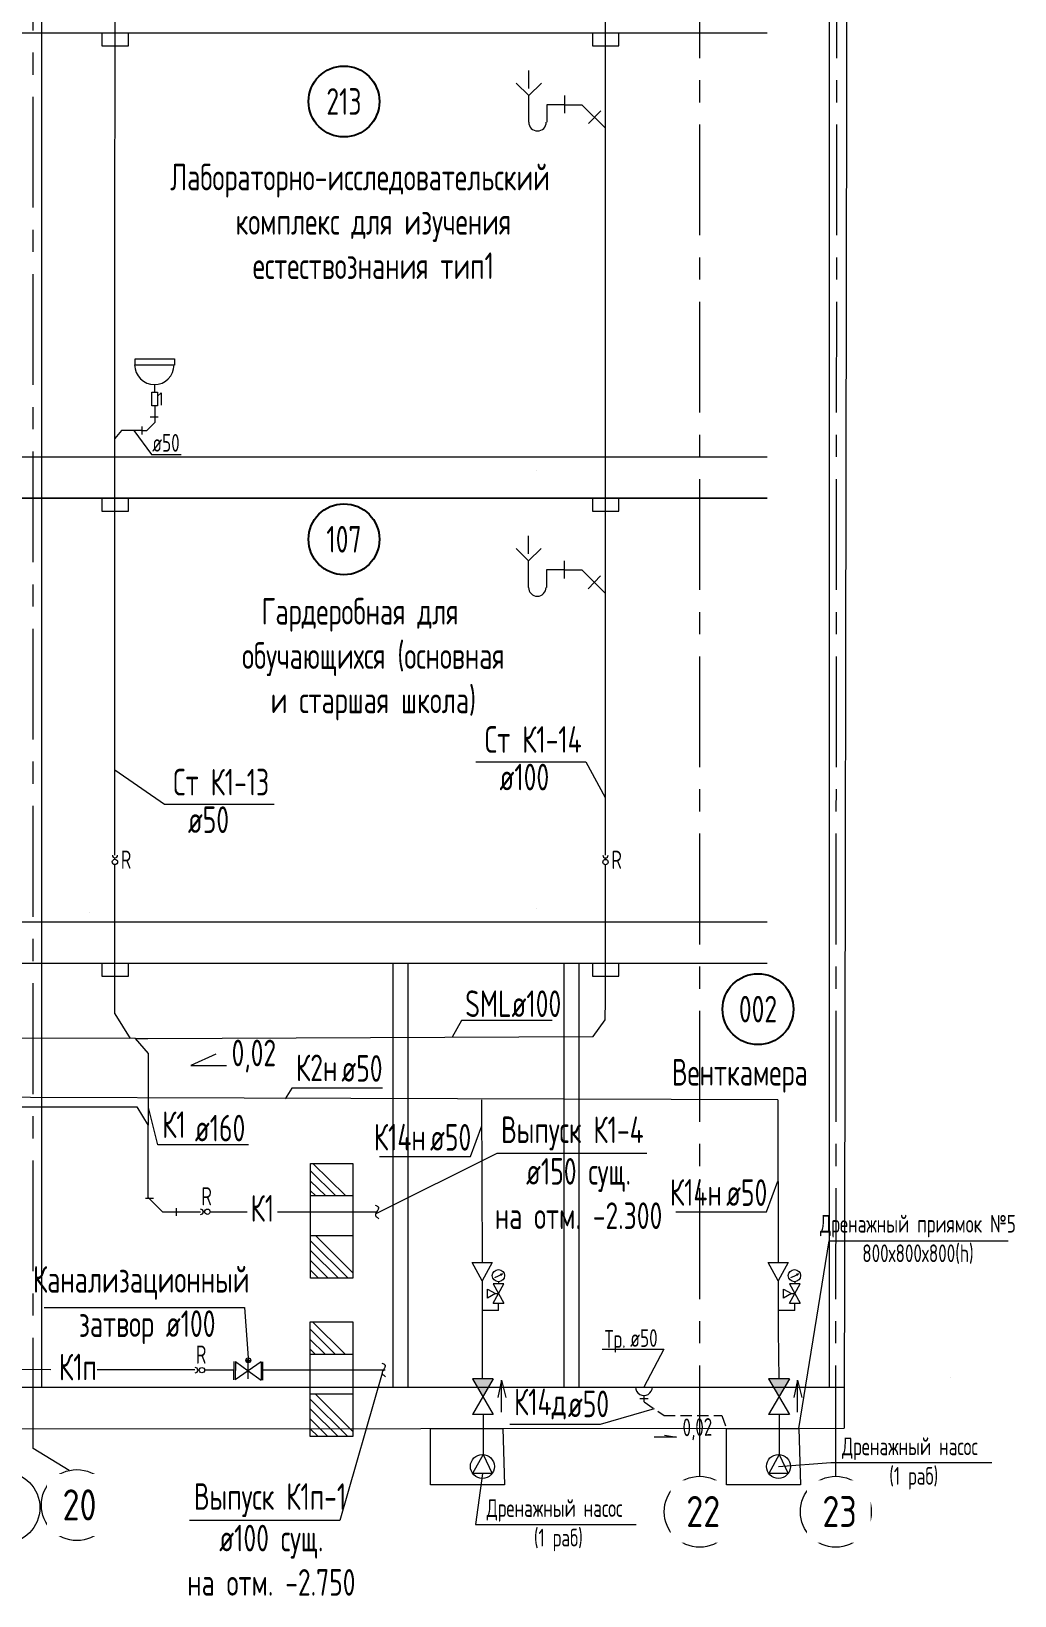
# Model space of a CAD drawing. Header units: millimetres. Extents: x -8689834 to 9419935, y -284943 to 166066.
# Drawn here: x -129945 to -118852, y -227378 to -209729 of the extents above; entities that cross this region are included whole.
import ezdxf
from ezdxf.enums import TextEntityAlignment as Align

# ---------------------------------------------------------------- set-up
doc = ezdxf.new("R2010")
doc.units = ezdxf.units.MM
doc.header["$MEASUREMENT"] = 0
doc.linetypes.add('01_base$0$DASHED2', pattern=[0.375, 0.25, -0.125])
doc.linetypes.add('CENTER', pattern=[2, 1.25, -0.25, 0.25, -0.25])
doc.layers.get('0').update_dxf_attribs({"color": 250, "lineweight": 9})
for name, color, linetype in [('PDF _0', 7, 'Continuous'), ('PDF ___Text VK', 7, 'Continuous'), ('PDF __OBORUD', 1, 'Continuous'), ('PDF __ВК-Text VK', 7, 'Continuous'), ('PDF __ВК-Text В1', 7, 'Continuous'), ('PDF __ВК-В1', 5, 'Continuous'), ('PDF __ВК-К3', 7, 'Continuous'), ('PDF __ВК-противопожарные муфты', 1, 'Continuous'), ('PDF __ВК-стены', 7, 'Continuous'), ('PDF __ВК-текст К2', 7, 'Continuous'), ('PDF __Дренажные насосы', 1, 'Continuous'), ('PDF __К14', 3, 'Continuous'), ('PDF __насос', 1, 'Continuous'), ('PDF __Переход', 7, 'Continuous'), ('PDF __Пескоуловитель', 7, 'Continuous'), ('PDF __Сантехника', 7, 'Continuous'), ('PDF _TEKSTBK', 7, 'Continuous'), ('PDF _надписи ВК', 7, 'Continuous'), ('АР_Кровля дорожки', 245, 'Continuous'), ('АР_Таблицы', 250, 'Continuous')]:
    doc.layers.add(name, color=color, linetype=linetype)
doc.layers.add('PDF __ВК-К1', color=7, linetype='Continuous', true_color=0xb80000)
doc.layers.add('PDF __ВК-К14н', color=190, linetype='Continuous', true_color=0x7f00ff)
for name, color, linetype, lineweight in [('АР_Маркер экспликации', 239, 'Continuous', 13), ('АР_Номер помещения', 1, 'Continuous', 25), ('АР_Оси', 195, 'Continuous', 9), ('АР_Помещения_площадь', 19, 'Continuous', 9), ('ВК_канализация', 32, 'Continuous', 30)]:
    doc.layers.add(name, color=color, linetype=linetype, lineweight=lineweight)
doc.styles.add('ISOCPEUR', font='isocpeur.ttf', dxfattribs={"width": 0.7})
doc.styles.get("Standard").update_dxf_attribs({"font": 'isocpeur.ttf', "width": 0.7})
doc.styles.add('ГОСТ 2.304', font='isocpeur.ttf', dxfattribs={"width": 0.7})

# ---------------------------------------------------------------- blocks, each defined once
blk = doc.blocks.new('*U2017')
at = {"layer": 'АР_Номер помещения', "color": 7}
blk.add_circle((-15720, 4793), 400, dxfattribs=at)
at = {"layer": 'АР_Помещения_площадь', "color": 7}
blk.add_line((-13545, 633), (-13545, 633), dxfattribs=at)
at = {"color": 7, "style": 'ISOCPEUR', "width": 0.7, "flags": 1}
blk.add_attdef('КАТЕГОРИЯ', (-499, -2092), '', height=250, dxfattribs=at)
at = {"layer": 'АР_Номер помещения', "color": 7, "style": 'ISOCPEUR', "width": 0.7}
blk.add_attdef('НОМЕР_ПОМЕЩЕНИЯ', text='', height=300, dxfattribs=at).set_placement((-15720, 4793), align=Align.MIDDLE_CENTER)
at = {"layer": 'АР_Помещения_площадь', "color": 7, "lineweight": 30, "width": 0.7, "flags": 104}
blk.add_attdef('ИМЯ_ПОМЕЩЕНИЯ', text='', height=100, dxfattribs=at).set_placement((158, 1217), align=Align.MIDDLE_CENTER)
at = {"layer": 'АР_Помещения_площадь', "color": 7, "style": 'ISOCPEUR', "width": 0.7}
blk.add_attdef('ПЛОЩАДЬ_ПОМЕЩЕНИЯ', text='', height=200, dxfattribs=at).set_placement((-13540, 880), align=Align.MIDDLE_RIGHT)
blk = doc.blocks.new('*U2018')
at = {"layer": 'АР_Номер помещения', "color": 7}
blk.add_circle((-15720, 4793), 400, dxfattribs=at)
at = {"layer": 'АР_Помещения_площадь', "color": 7}
blk.add_line((-13545, 633), (-13545, 633), dxfattribs=at)
at = {"color": 7, "style": 'ISOCPEUR', "width": 0.7, "flags": 1}
blk.add_attdef('КАТЕГОРИЯ', (-499, -2092), '', height=250, dxfattribs=at)
at = {"layer": 'АР_Номер помещения', "color": 7, "style": 'ISOCPEUR', "width": 0.7}
blk.add_attdef('НОМЕР_ПОМЕЩЕНИЯ', text='', height=300, dxfattribs=at).set_placement((-15720, 4793), align=Align.MIDDLE_CENTER)
at = {"layer": 'АР_Помещения_площадь', "color": 7, "lineweight": 30, "width": 0.7, "flags": 104}
blk.add_attdef('ИМЯ_ПОМЕЩЕНИЯ', text='', height=100, dxfattribs=at).set_placement((158, 1217), align=Align.MIDDLE_CENTER)
at = {"layer": 'АР_Помещения_площадь', "color": 7, "style": 'ISOCPEUR', "width": 0.7}
blk.add_attdef('ПЛОЩАДЬ_ПОМЕЩЕНИЯ', text='', height=200, dxfattribs=at).set_placement((-13540, 880), align=Align.MIDDLE_RIGHT)
blk = doc.blocks.new('*U2024')
at = {"layer": 'АР_Номер помещения', "color": 7}
blk.add_circle((-15720, 4793), 400, dxfattribs=at)
at = {"layer": 'АР_Помещения_площадь', "color": 7}
blk.add_line((-13545, 633), (-13545, 633), dxfattribs=at)
at = {"color": 7, "style": 'ISOCPEUR', "width": 0.7, "flags": 1}
blk.add_attdef('КАТЕГОРИЯ', (-499, -2092), '', height=250, dxfattribs=at)
at = {"layer": 'АР_Номер помещения', "color": 7, "style": 'ISOCPEUR', "width": 0.7}
blk.add_attdef('НОМЕР_ПОМЕЩЕНИЯ', text='', height=300, dxfattribs=at).set_placement((-15720, 4793), align=Align.MIDDLE_CENTER)
at = {"layer": 'АР_Помещения_площадь', "color": 7, "lineweight": 30, "width": 0.7, "flags": 104}
blk.add_attdef('ИМЯ_ПОМЕЩЕНИЯ', text='', height=100, dxfattribs=at).set_placement((158, 1217), align=Align.MIDDLE_CENTER)
at = {"layer": 'АР_Помещения_площадь', "color": 7, "style": 'ISOCPEUR', "width": 0.7}
blk.add_attdef('ПЛОЩАДЬ_ПОМЕЩЕНИЯ', text='', height=200, dxfattribs=at).set_placement((-13540, 880), align=Align.MIDDLE_RIGHT)
blk = doc.blocks.new('*U2025')
at = {"layer": 'АР_Номер помещения', "color": 7}
blk.add_circle((-15720, 4793), 400, dxfattribs=at)
at = {"layer": 'АР_Помещения_площадь', "color": 7}
blk.add_line((-13545, 633), (-13545, 633), dxfattribs=at)
at = {"color": 7, "style": 'ISOCPEUR', "width": 0.7, "flags": 1}
blk.add_attdef('КАТЕГОРИЯ', (-499, -2092), '', height=250, dxfattribs=at)
at = {"layer": 'АР_Номер помещения', "color": 7, "style": 'ISOCPEUR', "width": 0.7}
blk.add_attdef('НОМЕР_ПОМЕЩЕНИЯ', text='', height=300, dxfattribs=at).set_placement((-15720, 4793), align=Align.MIDDLE_CENTER)
at = {"layer": 'АР_Помещения_площадь', "color": 7, "lineweight": 30, "width": 0.7, "flags": 104}
blk.add_attdef('ИМЯ_ПОМЕЩЕНИЯ', text='', height=100, dxfattribs=at).set_placement((158, 1217), align=Align.MIDDLE_CENTER)
at = {"layer": 'АР_Помещения_площадь', "color": 7, "style": 'ISOCPEUR', "width": 0.7}
blk.add_attdef('ПЛОЩАДЬ_ПОМЕЩЕНИЯ', text='', height=200, dxfattribs=at).set_placement((-13540, 880), align=Align.MIDDLE_RIGHT)
blk = doc.blocks.new('*U1946')
at = {"layer": 'АР_Номер помещения', "color": 7}
blk.add_circle((-15720, 4793), 400, dxfattribs=at)
at = {"layer": 'АР_Помещения_площадь', "color": 7}
blk.add_line((-13545, 633), (-13545, 633), dxfattribs=at)
at = {"color": 7, "style": 'ISOCPEUR', "width": 0.7, "flags": 1}
blk.add_attdef('КАТЕГОРИЯ', (-499, -2092), '', height=250, dxfattribs=at)
at = {"layer": 'АР_Номер помещения', "color": 7, "style": 'ISOCPEUR', "width": 0.7}
blk.add_attdef('НОМЕР_ПОМЕЩЕНИЯ', text='', height=300, dxfattribs=at).set_placement((-15720, 4793), align=Align.MIDDLE_CENTER)
at = {"layer": 'АР_Помещения_площадь', "color": 7, "lineweight": 30, "width": 0.7, "flags": 104}
blk.add_attdef('ИМЯ_ПОМЕЩЕНИЯ', text='', height=100, dxfattribs=at).set_placement((158, 1217), align=Align.MIDDLE_CENTER)
at = {"layer": 'АР_Помещения_площадь', "color": 7, "style": 'ISOCPEUR', "width": 0.7}
blk.add_attdef('ПЛОЩАДЬ_ПОМЕЩЕНИЯ', text='', height=200, dxfattribs=at).set_placement((-13540, 880), align=Align.MIDDLE_RIGHT)

msp = doc.modelspace()

# ---------------------------------------------------------------- hatches: boundary and pattern name
at = {"layer": 'АР_Кровля дорожки', "lineweight": 13, "ltscale": 500, "true_color": 0x000000}
h = msp.add_hatch(color=18, dxfattribs=at)
h.dxf.hatch_style = 1
h.paths.add_polyline_path([(-124733.6, -224930.2), (-124968.1, -224930.2), (-124913.8, -225023.4), (-124787.9, -225023.4)])
h.paths.add_polyline_path([(-124787.9, -225023.4), (-124913.8, -225023.4), (-124850.9, -225131.6)])
h.paths.add_polyline_path([(-121393.9, -224930.2), (-121628.3, -224930.2), (-121574.1, -225023.4), (-121448.1, -225023.4)])
h.paths.add_polyline_path([(-121448.1, -225023.4), (-121574.1, -225023.4), (-121511.1, -225131.6)])

# ---------------------------------------------------------------- linework, layer by layer
at = {"layer": 'PDF _0', "lineweight": 13}
for points in [[(-124709.6, -223968.5), (-124799.8, -224022.6), (-124799.8, -223920.4), (-124709.6, -223968.5), (-124673.5, -223968.5)], [(-124733.6, -224076.7), (-124613.4, -223860.3), (-124733.6, -223860.3), (-124613.4, -224076.7)], [(-121369.8, -223968.5), (-121460, -224022.6), (-121460, -223920.4), (-121369.8, -223968.5), (-121333.8, -223968.5)], [(-121393.9, -224076.7), (-121273.6, -223860.3), (-121393.9, -223860.3), (-121273.6, -224076.7)], [(-124733.6, -224076.7), (-124613.4, -224076.7)], [(-124673.5, -224160.8), (-124673.5, -224076.7)], [(-121393.9, -224076.7), (-121273.6, -224076.7)], [(-121333.8, -224160.8), (-121333.8, -224076.7)], [(-124673.5, -224160.8), (-124859.9, -224160.8)], [(-121333.8, -224160.8), (-121520.1, -224160.8)]]:
    msp.add_lwpolyline(points, dxfattribs=at)
at = {"layer": 'PDF _0', "color": 3, "lineweight": 13}
msp.add_arc((-123034.8, -225023.4), 95.2, 179.99999, 0.00001, dxfattribs=at)
msp.add_arc((-123034.8, -225023.4), 95.2, 179.99999, 0.00001, dxfattribs=at)
at = {"layer": 'PDF ___Text VK', "color": 3, "lineweight": 13}
msp.add_lwpolyline([(-125442.9, -225489.7), (-124625.4, -225489.7), (-124607.4, -226126.9), (-125442.9, -226126.9)], close=True, dxfattribs=at)
at = {"layer": 'PDF __OBORUD', "lineweight": 13}
for points in [[(-124715.6, -223788.1), (-124673.5, -223770.1), (-124631.5, -223746.1), (-124649.5, -223764.1)], [(-124631.5, -223746.1), (-124655.5, -223752.1)], [(-121375.8, -223788.1), (-121333.8, -223770.1), (-121291.7, -223746.1), (-121309.7, -223764.1)], [(-121291.7, -223746.1), (-121315.7, -223752.1)], [(-124673.5, -223836.2), (-124673.5, -223860.3)], [(-121333.8, -223836.2), (-121333.8, -223860.3)]]:
    msp.add_lwpolyline(points, dxfattribs=at)
for centre in [(-124676.5, -223767.1), (-121336.8, -223767.1)]:
    msp.add_circle(centre, 69.1, dxfattribs=at)
at = {"layer": 'PDF __ВК-Text VK', "lineweight": 13}
msp.add_lwpolyline([(-127862.5, -221267.7), (-128145.2, -221397.3), (-127742.5, -221397.3)], dxfattribs=at)
at = {"layer": 'PDF __ВК-Text В1', "lineweight": 13}
msp.add_lwpolyline([(-122803, -225566.5), (-122666.7, -225589.5), (-122920.1, -225589.5)], dxfattribs=at)
at = {"layer": 'PDF __ВК-В1', "color": 244, "lineweight": 13, "true_color": 0x991b1e}
for points in [[(-129001.2, -219023), (-129001.1, -202856.7)], [(-123467.6, -219024.2), (-123467.5, -202858)], [(-129002.2, -220812.5), (-129002.2, -219129.7)], [(-123468.6, -220659), (-123468.6, -219130.9)]]:
    msp.add_lwpolyline(points, dxfattribs=at)
at = {"layer": 'PDF __ВК-В1', "color": 215, "lineweight": 13, "true_color": 0xa953a0}
for points in [[(-129723.8, -224829.3), (-141506.1, -224810.1)], [(-128099.4, -224831.3), (-129204.2, -224830.2)], [(-127662.4, -224831.7), (-127990.5, -224831.4)], [(-125953.6, -224833.4), (-127337.1, -224832)]]:
    msp.add_lwpolyline(points, dxfattribs=at)
at = {"layer": 'PDF __ВК-К1', "lineweight": 13}
for points in [[(-123932.6, -210454.9), (-123932.6, -210653.8)], [(-123932.6, -210556.5), (-124131.6, -210556.5)], [(-123932.6, -210556.5), (-123733.7, -210556.5), (-123467, -210823.1)], [(-123522, -210624.2), (-123661.7, -210768.1)], [(-123934.7, -215805.6), (-124133.7, -215805.6)], [(-123934.7, -215704), (-123934.7, -215902.9)], [(-123934.7, -215805.6), (-123735.7, -215805.6), (-123469.1, -216072.3)], [(-123524.1, -215873.3), (-123663.8, -216017.2)], [(-123206.2, -225025.5), (-122859.1, -225025.5)]]:
    msp.add_lwpolyline(points, dxfattribs=at)
at = {"layer": 'PDF __ВК-К1', "color": 244, "lineweight": 13, "true_color": 0x991b1e}
for points in [[(-128553.1, -213952.3), (-128553.1, -214142.8)], [(-128697, -214231.7), (-128642, -214231.7), (-128553.1, -214142.8)], [(-128697, -214187.2), (-128697, -214276.1)], [(-128515, -214083.5), (-128603.9, -214083.5)], [(-128568.7, -222898.3), (-128657.6, -222898.3)], [(-128627.9, -222885.6), (-128467.1, -223046.5)], [(-128467.1, -223046.5), (-128035.5, -223046.9)], [(-128310.4, -223004.2), (-128310.4, -223093)], [(-127928.7, -223046.5), (-127510.4, -223046.5)], [(-127167.5, -223046.5), (-126047.9, -223048.6)], [(-123206.2, -225025.5), (-122859.1, -225025.5)], [(-122986.1, -225156.7), (-123079.3, -225156.7)], [(-122986.1, -225156.7), (-123079.3, -225156.7)], [(-123032.7, -225190.6), (-123032.7, -225122.9)], [(-123032.7, -225190.6), (-123032.7, -225122.9)]]:
    msp.add_lwpolyline(points, dxfattribs=at)
at = {"layer": 'PDF __ВК-К14н', "color": 152, "lineweight": 13, "true_color": 0x2776bb}
for points in [[(-124865.8, -221783.8), (-124859.9, -223619.8)], [(-121526.1, -221783.8), (-121520.1, -223619.8)], [(-124859.9, -223824.2), (-124859.9, -224930.2)], [(-121520.1, -223824.2), (-121520.1, -224389.2)], [(-121520.1, -224389.2), (-121514.1, -224930.2)], [(-124847.9, -225333), (-124847.9, -225783.8)], [(-121508.1, -225333), (-121508.1, -225783.8)]]:
    msp.add_lwpolyline(points, dxfattribs=at)
at = {"layer": 'PDF __ВК-К3', "lineweight": 13}
for points in [[(-126795, -223795.7), (-126795, -222500.4), (-126316.7, -222500.4), (-126316.7, -223795.7)], [(-126797.9, -225582.6), (-126797.9, -224287.3), (-126319.6, -224287.3), (-126319.6, -225582.6)]]:
    msp.add_lwpolyline(points, close=True, dxfattribs=at)
for points in [[(-126401.3, -222864.5), (-126769.6, -222500.4)], [(-126515.6, -222864.5), (-126795, -222585.1)], [(-126625.7, -222864.5), (-126795, -222699.4)], [(-126740, -222864.5), (-126795, -222809.4)], [(-126795, -222864.5), (-126316.7, -222864.5)], [(-126795, -223313.2), (-126316.7, -223313.2)], [(-126371.7, -223795.7), (-126795, -223372.4)], [(-126316.7, -223736.5), (-126740, -223313.2)], [(-126481.8, -223795.7), (-126795, -223482.5)], [(-126596.1, -223795.7), (-126795, -223596.8)], [(-126706.1, -223795.7), (-126795, -223706.8)], [(-126404.3, -224651.4), (-126772.5, -224287.3)], [(-126518.5, -224651.4), (-126797.9, -224372)], [(-126628.6, -224651.4), (-126797.9, -224486.3)], [(-126742.9, -224651.4), (-126797.9, -224596.3)], [(-126797.9, -224651.4), (-126319.6, -224651.4)], [(-126797.9, -225100.1), (-126319.6, -225100.1)], [(-126374.6, -225582.6), (-126797.9, -225159.3)], [(-126319.6, -225523.4), (-126742.9, -225100.1)], [(-126484.7, -225582.6), (-126797.9, -225269.4)], [(-126599, -225582.6), (-126797.9, -225383.7)], [(-126709, -225582.6), (-126797.9, -225493.7)]]:
    msp.add_lwpolyline(points, dxfattribs=at)
at = {"layer": 'PDF __ВК-противопожарные муфты', "lineweight": 13}
for points in [[(-129247.7, -209745.9), (-129002.2, -209745.9), (-128752.5, -209745.9)], [(-129150.4, -209745.9), (-129150.4, -209894.1), (-128849.8, -209894.1), (-128849.8, -209745.9)], [(-123714.1, -209745.9), (-123468.6, -209745.9), (-123218.8, -209745.9)], [(-123616.7, -209745.9), (-123616.7, -209894.1), (-123316.2, -209894.1), (-123316.2, -209745.9)], [(-129247.7, -214995.1), (-129002.2, -214995.1), (-128752.5, -214995.1)], [(-129150.4, -214995.1), (-129150.4, -215143.2), (-128849.8, -215143.2), (-128849.8, -214995.1)], [(-123714.1, -214995.1), (-123468.6, -214995.1), (-123218.8, -214995.1)], [(-123616.7, -214995.1), (-123616.7, -215143.2), (-123316.2, -215143.2), (-123316.2, -214995.1)], [(-129247.7, -220239.9), (-129002.2, -220239.9), (-128752.5, -220239.9)], [(-129150.4, -220239.9), (-129150.4, -220388.1), (-128849.8, -220388.1), (-128849.8, -220239.9)], [(-123714.1, -220239.9), (-123468.6, -220239.9), (-123218.8, -220239.9)], [(-123616.7, -220239.9), (-123616.7, -220388.1), (-123316.2, -220388.1), (-123316.2, -220239.9)]]:
    msp.add_lwpolyline(points, dxfattribs=at)
at = {"layer": 'PDF __ВК-стены', "color": 18, "lineweight": 13, "true_color": 0x000000}
for points in [[(-120724.3, -195355.1), (-120775.5, -225489.1)], [(-120944.9, -195820.6), (-120944.9, -225023.4)], [(-129828.6, -198324.9), (-129828.6, -225023.4)], [(-176520.6, -209745.9), (-121643.5, -209745.9)], [(-176520.6, -209745.9), (-121643.5, -209745.9)], [(-176520.6, -214529.4), (-121643.5, -214529.4)], [(-176520.6, -214990.8), (-121643.5, -214990.8)], [(-176520.6, -214995.1), (-121643.5, -214995.1)], [(-176520.6, -219774.3), (-121643.5, -219774.3)], [(-176520.6, -220239.9), (-121643.5, -220239.9)], [(-176520.6, -220239.9), (-121643.5, -220239.9)], [(-125867.3, -220239.9), (-125867.3, -225023.4)], [(-125698, -220239.9), (-125698, -225023.4)], [(-123938, -220239.9), (-123938, -225023.4)], [(-123768.6, -220239.9), (-123768.6, -225023.4)], [(-176232.7, -225023.4), (-120775.5, -225023.4)], [(-255496.8, -225583.8), (-120775.5, -225489.1)]]:
    msp.add_lwpolyline(points, dxfattribs=at)
at = {"layer": 'PDF __ВК-текст К2', "lineweight": 13}
for points in [[(-121517.1, -225919), (-120927.1, -225876.5), (-120879.1, -225876.5), (-119111.8, -225876.5)], [(-124856.7, -225997.5), (-124936, -226572.8), (-124887.9, -226572.8), (-123120.7, -226572.8)]]:
    msp.add_lwpolyline(points, dxfattribs=at)
at = {"layer": 'PDF __Дренажные насосы', "lineweight": 13}
for centre in [(-124856.9, -225919), (-121517.1, -225919)]:
    msp.add_circle(centre, 135.2, dxfattribs=at)
at = {"layer": 'PDF __К14', "lineweight": 13}
for points in [[(-124334.8, -210374.4), (-124334.8, -210171.3)], [(-124336.8, -215623.6), (-124336.8, -215420.4)]]:
    msp.add_lwpolyline(points, dxfattribs=at)
at = {"layer": 'PDF __насос', "lineweight": 13}
for points in [[(-124847.7, -225783.5), (-124746.7, -225997.5), (-124966.7, -225997.5)], [(-124847.7, -225783.5), (-124966.7, -225997.5)], [(-121507.9, -225783.5), (-121406.9, -225997.5), (-121626.9, -225997.5)], [(-121507.9, -225783.5), (-121626.9, -225997.5)]]:
    msp.add_lwpolyline(points, dxfattribs=at)
at = {"layer": 'PDF __Переход', "lineweight": 13}
for points in [[(-124745.7, -223619.8), (-124859.9, -223824.2), (-124974.1, -223619.8)], [(-121405.9, -223619.8), (-121520.1, -223824.2), (-121634.3, -223619.8)]]:
    msp.add_lwpolyline(points, close=True, dxfattribs=at)
at = {"layer": 'PDF __Пескоуловитель', "lineweight": 13}
for points in [[(-126066.9, -222972.4), (-126054.2, -222976.6), (-126045.8, -222980.9), (-126041.5, -222985.1), (-126037.3, -222985.1), (-126033.1, -222989.3), (-126028.8, -222993.6), (-126028.8, -222997.8), (-126028.8, -223002), (-126028.8, -223006.3), (-126028.8, -223010.5), (-126033.1, -223014.7), (-126033.1, -223019), (-126037.3, -223027.4), (-126041.5, -223031.7), (-126045.8, -223044.4), (-126050, -223052.8), (-126054.2, -223057.1), (-126058.5, -223061.3), (-126058.5, -223069.8), (-126062.7, -223074), (-126062.7, -223078.2), (-126062.7, -223082.5), (-126062.7, -223086.7), (-126062.7, -223090.9), (-126058.5, -223095.2), (-126058.5, -223099.4), (-126054.2, -223099.4), (-126050, -223103.6), (-126045.8, -223107.9), (-126041.5, -223112.1), (-126037.3, -223116.3), (-126024.6, -223124.8)], [(-125991.7, -224754.7), (-125979, -224758.9), (-125970.5, -224763.2), (-125966.3, -224767.4), (-125962, -224767.4), (-125957.8, -224771.6), (-125953.6, -224775.9), (-125953.6, -224780.1), (-125953.6, -224784.3), (-125953.6, -224788.6), (-125953.6, -224792.8), (-125957.8, -224797), (-125957.8, -224801.3), (-125962, -224809.7), (-125966.3, -224814), (-125970.5, -224826.7), (-125974.7, -224835.1), (-125979, -224839.4), (-125983.2, -224843.6), (-125983.2, -224852.1), (-125987.4, -224856.3), (-125987.4, -224860.5), (-125987.4, -224864.8), (-125987.4, -224869), (-125987.4, -224873.2), (-125983.2, -224877.5), (-125983.2, -224881.7), (-125979, -224881.7), (-125974.7, -224885.9), (-125970.5, -224890.2), (-125966.3, -224894.4), (-125962, -224898.6), (-125949.3, -224907.1)]]:
    msp.add_lwpolyline(points, dxfattribs=at)
at = {"layer": 'PDF __Сантехника', "lineweight": 13}
for points in [[(-128775.3, -213423.1), (-128330.9, -213423.1), (-128330.9, -213495.1), (-128775.3, -213495.1)], [(-128584.8, -213799.9), (-128521.3, -213799.9), (-128521.3, -213952.3), (-128584.8, -213952.3)]]:
    msp.add_lwpolyline(points, close=True, dxfattribs=at)
for points in [[(-128555.2, -213719.5), (-128555.2, -213799.9)], [(-128521.3, -213846.4), (-128479, -213808.4), (-128479, -213948)]]:
    msp.add_lwpolyline(points, dxfattribs=at)
msp.add_arc((-128557.3, -213493), 222.2, 180, 0, dxfattribs=at)
at = {"layer": 'PDF _TEKSTBK', "lineweight": 13}
for points in [[(-124334.8, -210454.9), (-124474.5, -210315.2)], [(-124334.8, -210755.4), (-124334.8, -210454.9), (-124190.9, -210315.2)], [(-124131.6, -210556.5), (-124131.6, -210755.4)], [(-124336.8, -215704), (-124476.5, -215564.3)], [(-124336.8, -216004.5), (-124336.8, -215704), (-124192.9, -215564.3)], [(-124133.7, -215805.6), (-124133.7, -216004.5)]]:
    msp.add_lwpolyline(points, dxfattribs=at)
for centre in [(-124235.3, -210753.3), (-124237.4, -216002.4)]:
    msp.add_arc(centre, 99.5, 180.00001, 359.99999, dxfattribs=at)
at = {"layer": 'PDF _надписи ВК', "lineweight": 13}
for points in [[(-124733.6, -224930.2), (-124968.1, -225333)], [(-124733.6, -224930.2), (-124968.1, -224930.2), (-124733.6, -225333), (-124968.1, -225333)], [(-121393.9, -224930.2), (-121628.3, -225333)], [(-121393.9, -224930.2), (-121628.3, -224930.2), (-121393.9, -225333), (-121628.3, -225333)]]:
    msp.add_lwpolyline(points, dxfattribs=at)
at = {"layer": 'АР_Кровля дорожки', "color": 152, "lineweight": 13, "ltscale": 500, "true_color": 0x2776bb}
for points in [[(-121526.1, -221783.8), (-131161.8, -221752.6)], [(-130933.4, -221861.3), (-128754.8, -221861.5), (-128626.5, -222072.6)]]:
    msp.add_lwpolyline(points, dxfattribs=at)
at = {"layer": 'АР_Кровля дорожки', "color": 7, "lineweight": 13, "ltscale": 500}
for points in [[(-126016.3, -222424.3), (-124992.4, -222424.3), (-124862.8, -222078.4)], [(-122676.6, -223047.7), (-121652.7, -223047.7), (-121523.1, -222701.8)], [(-121285.7, -225489.7), (-120944.9, -223372.4), (-118924.3, -223372.4)], [(-127661.7, -224736.8), (-127663.3, -224943.3)], [(-127643.6, -224737), (-127645.3, -224943.4)], [(-127498.3, -224840.2), (-127645.3, -224943.4)], [(-127643.6, -224737), (-127498.3, -224840.2)], [(-127498.7, -224930.1), (-127497.9, -224750.3)], [(-127351.8, -224738.6), (-127498.3, -224840.2)], [(-127498.3, -224840.2), (-127352.5, -224945.1)], [(-127351.8, -224738.6), (-127352.5, -224945.1)], [(-127336.8, -224737.7), (-127337.5, -224944.2)], [(-125987.4, -224866.9), (-126466, -226527.7), (-128159.4, -226527.7)], [(-124640.5, -225306.8), (-124640.5, -224947.1), (-124684.2, -225140.4)], [(-124640.5, -224947.1), (-124592.8, -225140.4)], [(-121300.8, -225306.8), (-121300.8, -224947.1), (-121344.5, -225140.4)], [(-121300.8, -224947.1), (-121253, -225140.4)], [(-124548.7, -225443.7), (-123524.8, -225443.7), (-122916.8, -225267.2)]]:
    msp.add_lwpolyline(points, dxfattribs=at)
at = {"layer": 'АР_Кровля дорожки', "color": 1, "lineweight": 13, "ltscale": 500}
msp.add_lwpolyline([(-127490.5, -224707.7), (-127516.9, -224728.4), (-127473.5, -224720.3), (-127505.7, -224744)], dxfattribs=at)
at = {"layer": 'АР_Кровля дорожки', "color": 3, "linetype": '01_base$0$DASHED2', "lineweight": 13, "ltscale": 500}
msp.add_lwpolyline([(-123032.7, -225190.6), (-122807.9, -225345.8), (-122156.8, -225345.8), (-122103.2, -225489.7)], dxfattribs=at)
at = {"layer": 'АР_Кровля дорожки', "color": 7, "lineweight": 13, "ltscale": 500}
msp.add_circle((-127497.7, -224722.4), 27.8, dxfattribs=at)
at = {"layer": 'АР_Оси', "color": 18, "linetype": 'CENTER', "lineweight": 13, "ltscale": 1000, "true_color": 0x000000}
msp.add_line((-129923.3, -225718), (-129928.6, -194983.7), dxfattribs=at)
at = {"layer": 'АР_Оси', "color": 18, "lineweight": 13, "ltscale": 0.5, "true_color": 0x000000}
for centre in [(-130248.3, -226384.3), (-129431.4, -226355.7), (-122405.3, -226430.4), (-120870.3, -226430.4)]:
    msp.add_circle(centre, 400, dxfattribs=at)
at = {"layer": 'ВК_канализация', "color": 244, "lineweight": 13, "ltscale": 500, "true_color": 0x991b1e}
for points in [[(-128850.4, -214231.7), (-128927.2, -214231.7), (-129002.2, -214323.8)], [(-128697, -214231.7), (-128850.4, -214231.7), (-128850.4, -214231.7)], [(-129001.8, -219069.7), (-129001.6, -219053)], [(-123468.2, -219070.9), (-123468, -219054.2)], [(-128630.2, -221092.6), (-123608.9, -221070.3), (-123472.6, -220880.2), (-123468.6, -220659)], [(-129002.2, -220812.5), (-128831.2, -221091.7)], [(-128770.2, -221091.7), (-136883.4, -221083.4)], [(-128627.9, -222885.6), (-128625.1, -221259.6), (-128770.2, -221091.7)], [(-128770.2, -221091.7), (-128630.2, -221092.6)], [(-127988.7, -223046.5), (-128005.5, -223046.6)]]:
    msp.add_lwpolyline(points, dxfattribs=at)
at = {"layer": 'ВК_канализация', "color": 18, "lineweight": 13, "ltscale": 500, "true_color": 0x000000}
for points in [[(-128786.9, -214231.7), (-128589.1, -214504.5), (-128253.9, -214504.5)], [(-127205, -218452.7), (-128444.1, -218452.7), (-129001.2, -218065.1)], [(-124929.2, -217971.6), (-123690.1, -217971.6), (-123472.2, -218372.3)], [(-124069.8, -220888.6), (-125093.7, -220888.6), (-125198.9, -221076.9)], [(-125984.1, -221651.1), (-127008, -221651.1), (-127082, -221771.1)], [(-127493.9, -222292), (-128517.8, -222292), (-128622.9, -221871.4)], [(-123000.7, -222390.6), (-124694.1, -222390.6), (-126058.5, -223069.8)], [(-129800.8, -224126.9), (-127541.6, -224126.9), (-127497.9, -224694.6)], [(-123506.3, -224597.3), (-122809.5, -224597.3), (-123034.8, -225023.4)]]:
    msp.add_lwpolyline(points, dxfattribs=at)
at = {"layer": 'ВК_канализация', "color": 217, "lineweight": 13, "ltscale": 500, "true_color": 0x93278f}
msp.add_lwpolyline([(-128050.5, -224833.1), (-128067.2, -224833.2)], dxfattribs=at)
at = {"layer": 'ВК_канализация', "color": 244, "lineweight": 13, "ltscale": 500, "true_color": 0x991b1e}
for centre in [(-129002.2, -219099.7), (-123468.6, -219100.9), (-127958.7, -223046.2)]:
    msp.add_circle(centre, 30, dxfattribs=at)
at = {"layer": 'ВК_канализация', "color": 217, "lineweight": 13, "ltscale": 500, "true_color": 0x93278f}
msp.add_circle((-128020.5, -224832.8), 30, dxfattribs=at)
at = {"layer": 'ВК_канализация', "color": 244, "lineweight": 13, "ltscale": 500, "true_color": 0x991b1e}
for centre, start, end in [((-129001.2, -219023), 179.27075, 359.27075), ((-123467.6, -219024.2), 179.27075, 359.27075), ((-128035.5, -223046.9), 270.50316, 90.50316)]:
    msp.add_arc(centre, 30, start, end, dxfattribs=at)
at = {"layer": 'ВК_канализация', "color": 217, "lineweight": 13, "ltscale": 500, "true_color": 0x93278f}
msp.add_arc((-128097.2, -224833.5), 30, 270.50316, 90.50316, dxfattribs=at)

# ---------------------------------------------------------------- block references
at = {"layer": 'АР_Маркер экспликации', "color": 7, "lineweight": 13}
ref = msp.add_blockref('*U2018', (-115689.8, -215159.5), dxfattribs=at)
ref.add_attrib('НОМЕР_ПОМЕЩЕНИЯ', '214', dxfattribs={"layer": 'АР_Номер помещения', "color": 7, "height": 300, "style": 'ISOCPEUR', "width": 0.7}).set_placement((-131409.5, -210366.1), align=Align.MIDDLE_CENTER)
ref = msp.add_blockref('*U2025', (-110698.6, -215313.7), dxfattribs=at)
ref.add_attrib('НОМЕР_ПОМЕЩЕНИЯ', '213', dxfattribs={"layer": 'АР_Номер помещения', "color": 7, "height": 300, "style": 'ISOCPEUR', "width": 0.7}).set_placement((-126418.4, -210520.3), align=Align.MIDDLE_CENTER)
ref = msp.add_blockref('*U2017', (-115744.2, -220308), dxfattribs=at)
ref.add_attrib('НОМЕР_ПОМЕЩЕНИЯ', '106', dxfattribs={"layer": 'АР_Номер помещения', "color": 7, "height": 300, "style": 'ISOCPEUR', "width": 0.7}).set_placement((-131464, -215514.6), align=Align.MIDDLE_CENTER)
ref = msp.add_blockref('*U2024', (-110698.6, -220252.8), dxfattribs=at)
ref.add_attrib('НОМЕР_ПОМЕЩЕНИЯ', '107', dxfattribs={"layer": 'АР_Номер помещения', "color": 7, "height": 300, "style": 'ISOCPEUR', "width": 0.7}).set_placement((-126418.4, -215459.4), align=Align.MIDDLE_CENTER)
ref = msp.add_blockref('*U1946', (-106028.3, -225553.7), dxfattribs=at)
ref.add_attrib('НОМЕР_ПОМЕЩЕНИЯ', '002', dxfattribs={"layer": 'АР_Номер помещения', "color": 7, "height": 300, "style": 'ISOCPEUR', "width": 0.7}).set_placement((-121748.1, -220760.3), align=Align.MIDDLE_CENTER)

# ---------------------------------------------------------------- texts
at = {"layer": 'АР_Таблицы', "lineweight": 13, "ltscale": 100, "attachment_point": 4, "style": 'ISOCPEUR'}
for s, insert, char_height, width in [('\\pxi-1,l1,qc,t1,5;Лабораторно-исследовательский комплекс для изучения естествознания тип1', (-127965.2, -211873.2), 300, 3456.163), ('\\pxi-1,l1,t1,5;ø50', (-128581.4, -214371.8), 200, 7500), ('\\pxi-1,l1,qc,t1,5;Гардеробная для обучающихся (основная и старшая школа)', (-127965.2, -216812.3), 300, 3456.163), ('\\pxi-1,l1,t1,5;Ст К1-14', (-124830.2, -217718.5), 300, 7500), ('\\pxi-1,l1,t1,5;Ст К1-13', (-128345.1, -218199.5), 300, 7500), ('\\pxi-1,l1,t1,5;ø100', (-124664.1, -218142), 300, 7500), ('\\pxi-1,l1,t1,5;ø50', (-128179, -218623), 300, 7500), ('\\pxi-1,l1,qc,t1,5;{\\C256;\\c0;Венткамера}', (-124051.8, -221512.7), 300, 4196.36)]:
    msp.add_mtext(s, dxfattribs=dict(at, insert=insert, char_height=char_height, width=width))
at = {"layer": 'АР_Таблицы', "lineweight": 13, "ltscale": 100, "insert": (-122598.7, -225502.8), "char_height": 200, "width": 7500, "attachment_point": 4, "rotation": 1.16501, "style": 'ISOCPEUR'}
msp.add_mtext('\\pxi-1,l1,t1,5;0,02', dxfattribs=at)
at = {"layer": 'ВК_канализация', "color": 18, "lineweight": 13, "ltscale": 100, "true_color": 0x000000, "attachment_point": 4, "style": 'ISOCPEUR'}
for s, insert, char_height, width in [('R', (-128935.7, -219074.1), 205.4, 5730.034), ('R', (-123402.1, -219075.4), 205.4, 5730.034), ('\\pxi-1,l1,t1,5;SMLø100', (-125050.4, -220699.1), 300, 2224.257), ('0,02', (-127686.2, -221289.4), 300, 5891.51), ('К2н', (-126959.8, -221422.8), 300, 5891.51), ('\\pxi-1,l1,t1,5;ø50', (-126447.8, -221429.1), 300, 7500), ('К1', (-128469.6, -222063.7), 300, 5891.51), ('\\pxi-1,l1,t1,5;ø160', (-128100.4, -222102.3), 300, 7500), ('Выпуск К1-4', (-124645.9, -222162.2), 300, 5891.51), ('К14н', (-126081.7, -222204.7), 300, 5891.51), ('\\pxi-1,l1,t1,5;ø50', (-125447.5, -222206.7), 300, 7500), ('\\pxi-1,l1,qc,t1,5;ø150 сущ.\\Pна отм. -2.300', (-124765.2, -222840.5), 300, 1985.55), ('К14н', (-122742, -222828.1), 300, 5891.51), ('\\pxi-1,l1,t1,5;ø50', (-122107.7, -222830.2), 300, 7500), ('R', (-128027.1, -222871), 205.4, 5730.034), ('\\pxi-1,l1,t1,5;К1', (-127472, -223007.8), 300, 7500), ('\\pxqc;Дренажный приямок №5\\P800х800х800(h)', (-122889.5, -223357.7), 200, 5891.51), ('\\pxqc;Канализационный\\P затвор ø100', (-129872.5, -224099), 300, 2334.903), ('Тр.', (-123478.3, -224508.8), 200, 5891.51), ('\\pxi-1,l1,t1,5;ø50', (-123189.8, -224470.7), 200, 7500), ('\\pxi-1,l1,t1,5;К1п', (-129633.8, -224797.8), 300, 7500), ('R', (-128088.8, -224657.6), 205.4, 5730.034), ('К14д', (-124500.5, -225215.3), 300, 5891.51), ('\\pxi-1,l1,t1,5;ø50', (-123892.2, -225213.7), 300, 7500), ('Выпуск К1п-1', (-128111.2, -226299.4), 300, 5891.51), ('\\pxqc;Дренажный насос\\P (1 раб)', (-126990.4, -226582.7), 200, 5891.51), ('\\pxi-1,l1,qc,t1,5;ø100 сущ.\\Pна отм. -2.750', (-128230.4, -226977.6), 300, 1985.55)]:
    msp.add_mtext(s, dxfattribs=dict(at, insert=insert, char_height=char_height, width=width))

# ---------------------------------------------------------------- next in the draw order: texts
at = {"layer": 'АР_Оси', "color": 18, "lineweight": 13, "true_color": 0x000000, "char_height": 350, "attachment_point": 1, "line_spacing_factor": 1.149209, "style": 'ГОСТ 2.304', "bg_fill": 2}
for s, insert, width in [('{\\W0.8;20}', (-129592.7, -226177.9), 392.561), ('{\\W0.8;22}', (-122556.7, -226252.6), 520.89), ('{\\W0.8;23}', (-121021.7, -226252.6), 370.762)]:
    msp.add_mtext(s, dxfattribs=dict(at, insert=insert, width=width))

# ---------------------------------------------------------------- next in the draw order: linework, layer by layer
at = {"layer": 'PDF ___Text VK', "color": 3, "lineweight": 13}
msp.add_lwpolyline([(-122103.2, -225489.7), (-121285.7, -225489.7), (-121267.6, -226126.9), (-122103.2, -226126.9)], close=True, dxfattribs=at)
at = {"layer": 'АР_Оси', "color": 18, "linetype": 'CENTER', "lineweight": 13, "ltscale": 1000, "true_color": 0x000000}
for p, q in [((-122405.3, -226030.4), (-122405.3, -194917.5)), ((-120870.3, -226030.4), (-120846.1, -194868))]:
    msp.add_line(p, q, dxfattribs=at)
at = {"layer": 'ВК_канализация', "color": 18, "lineweight": 13, "ltscale": 500, "true_color": 0x000000}
msp.add_lwpolyline([(-129517.5, -225965.1), (-129923.3, -225718)], dxfattribs=at)

# ---------------------------------------------------------------- next in the draw order: texts
at = {"layer": 'ВК_канализация', "color": 18, "lineweight": 13, "ltscale": 100, "true_color": 0x000000, "insert": (-122981.6, -225886.5), "char_height": 200, "width": 5891.51, "attachment_point": 4, "style": 'ISOCPEUR'}
msp.add_mtext('\\pxqc;Дренажный насос\\P (1 раб)', dxfattribs=at)

doc.saveas('drawing.dxf')
